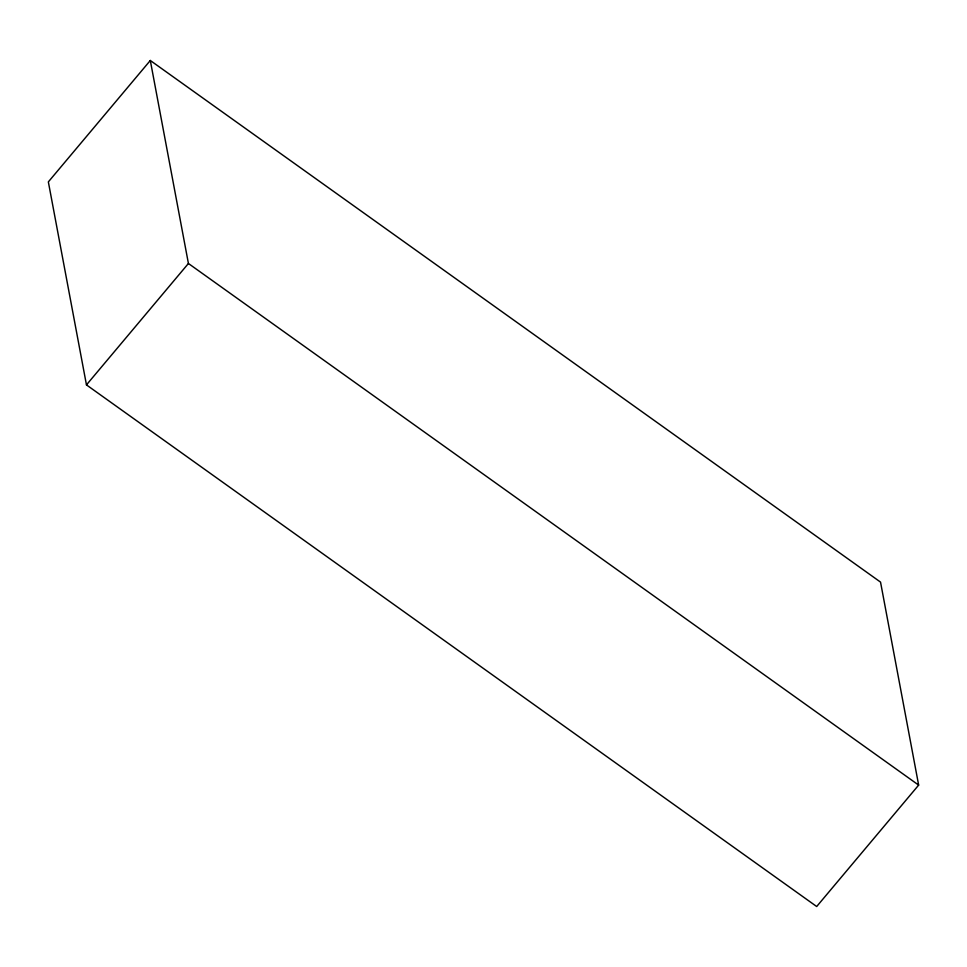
<?xml version="1.0" encoding="UTF-8"?>
<svg xmlns="http://www.w3.org/2000/svg" width="967" height="967" viewBox="0 0 967 967"><rect width="100%" height="100%" fill="white"/><g stroke="black" fill="none" stroke-linecap="round" stroke-linejoin="round"><path stroke-width="1.45" d="M150.308 60.486L48.35 181.893L86.462 384.89L816.692 906.514L918.65 785.107L880.538 582.11L150.308 60.486L188.42 263.483L918.65 785.107M86.462 384.89L188.42 263.483"/></g></svg>
